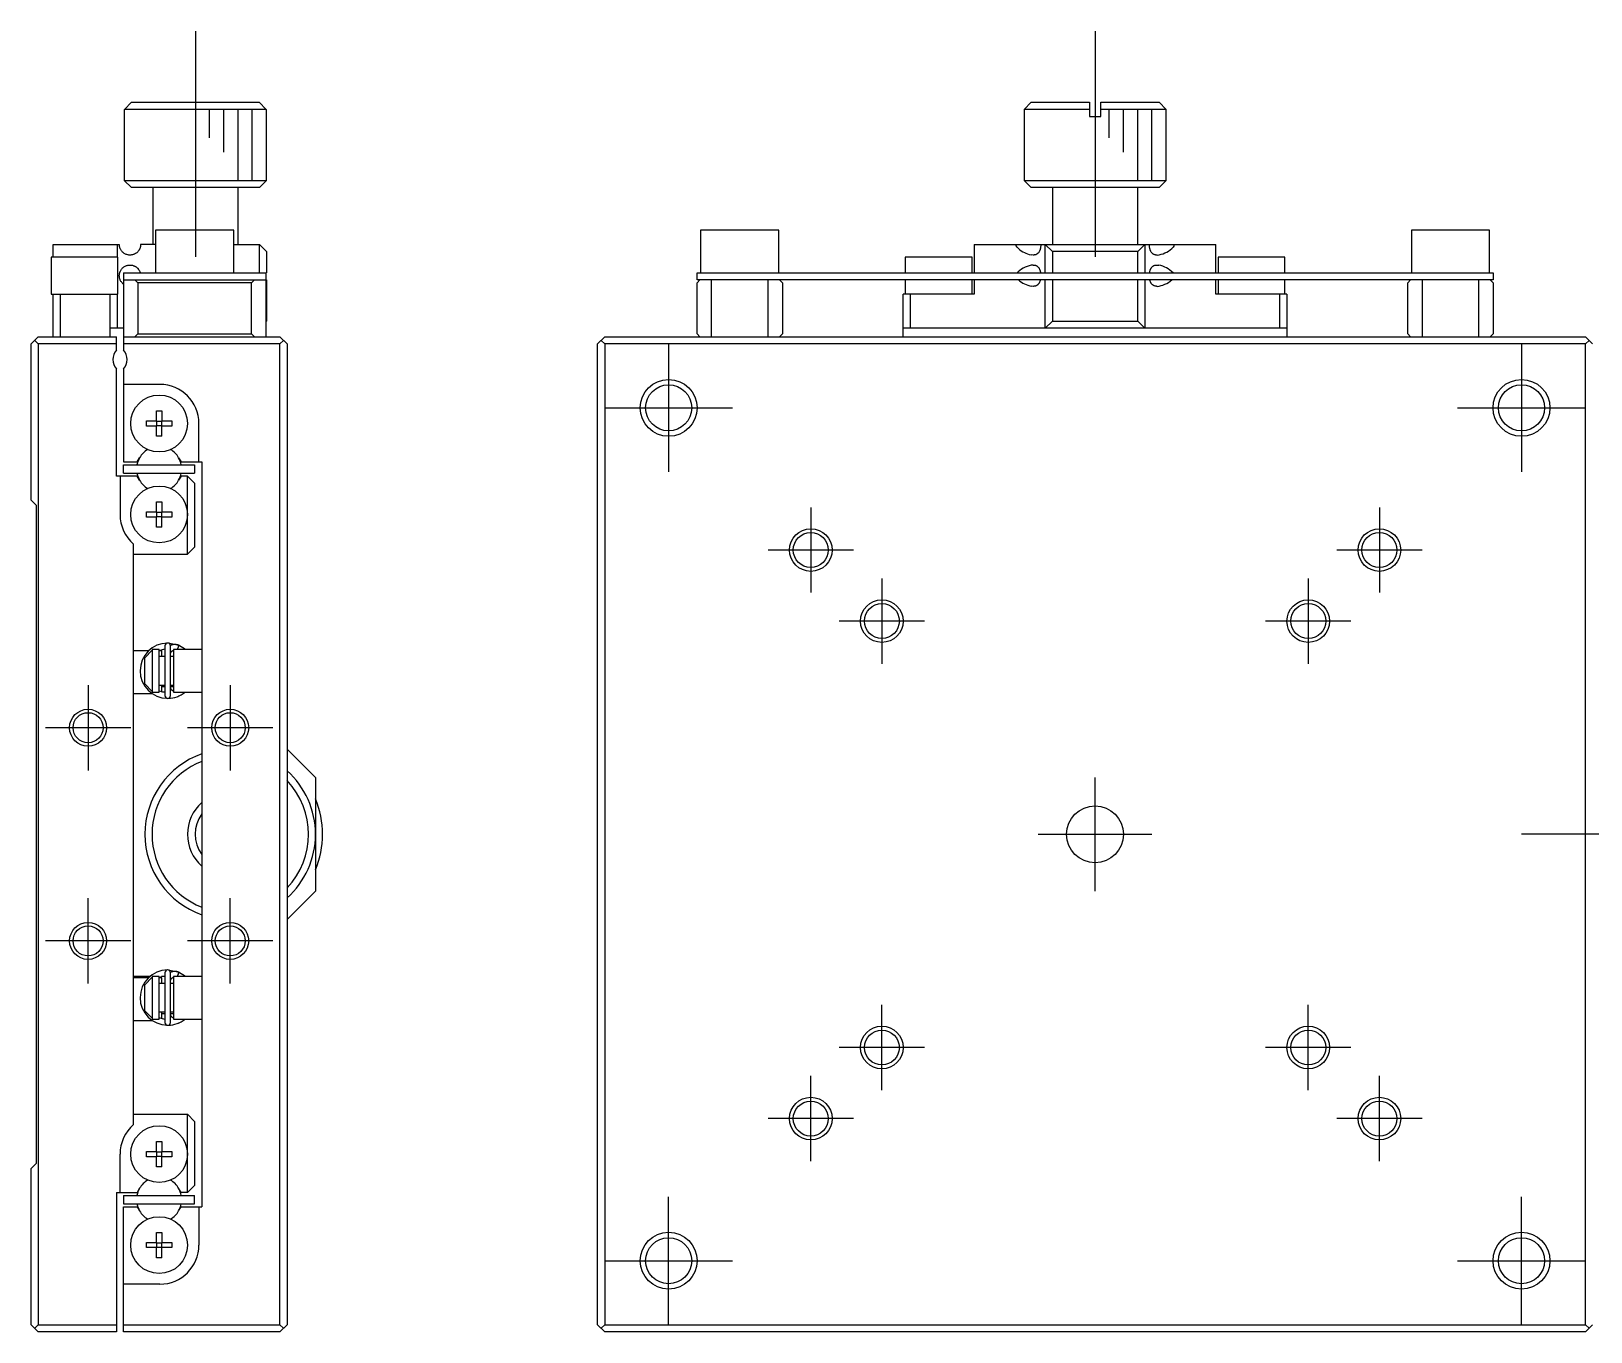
# Model space of a CAD drawing. Extents: x 0 to 350, y -8 to 204.
# Drawn here: x 0 to 109.7, y 63 to 154.5 of the extents above; entities that cross this region are included whole.
import ezdxf

# ---------------------------------------------------------------- set-up
doc = ezdxf.new("R2010")
doc.units = 0
doc.header["$LTSCALE"] = 0.5
doc.linetypes.add('CENTER', pattern=[50.8, 31.75, -6.35, 6.35, -6.35])
for name, color, linetype in [('MSM_CENTER', 1, 'CENTER'), ('MSM_CONTINUOUS', 7, 'CONTINUOUS'), ('MSM_NARROW', 5, 'CONTINUOUS')]:
    doc.layers.add(name, color=color, linetype=linetype)

msp = doc.modelspace()

# ---------------------------------------------------------------- linework, layer by layer
at = {"layer": 'MSM_CENTER'}
for p, q in [((11.55, 154.5), (11.55, 138.5)), ((74.844929, 154.5), (74.844929, 137.5)), ((44.844929, 132.5), (44.844929, 123.5)), ((104.844929, 132.5), (104.844929, 123.5)), ((40.344929, 128), (49.344928, 128)), ((100.344929, 128), (109.344928, 128)), ((54.844929, 121.000001), (54.844929, 114.999999)), ((94.844929, 121.000001), (94.844929, 114.999999)), ((57.844931, 118), (51.844928, 118)), ((97.844931, 118), (91.844928, 118)), ((59.844929, 116.000001), (59.844929, 109.999999)), ((89.844929, 116.000001), (89.844929, 109.999999)), ((62.844931, 113), (56.844928, 113)), ((92.844931, 113), (86.844928, 113)), ((4, 108.500001), (4, 102.499999)), ((14, 108.500001), (14, 102.499999)), ((7.000002, 105.5), (0.999999, 105.5)), ((17.000002, 105.5), (10.999999, 105.5)), ((74.844929, 94), (74.844929, 102)), ((70.844929, 98), (78.844929, 98)), ((169.844929, 98), (104.844929, 98)), ((4, 87.499999), (4, 93.500001)), ((14, 87.499999), (14, 93.500001)), ((7.000002, 90.5), (0.999999, 90.5)), ((17.000002, 90.5), (10.999999, 90.5)), ((59.844929, 79.999999), (59.844929, 86.000001)), ((89.844929, 79.999999), (89.844929, 86.000001)), ((62.844931, 83), (56.844928, 83)), ((92.844931, 83), (86.844928, 83)), ((54.844929, 74.999999), (54.844929, 81.000001)), ((94.844929, 74.999999), (94.844929, 81.000001)), ((57.844931, 78), (51.844928, 78)), ((97.844931, 78), (91.844928, 78)), ((44.844929, 63.5), (44.844929, 72.5)), ((104.844929, 63.5), (104.844929, 72.5)), ((40.344929, 68), (49.344928, 68)), ((100.344929, 68), (109.344928, 68))]:
    msp.add_line(p, q, dxfattribs=at)
at = {"layer": 'MSM_CONTINUOUS'}
for p, q in [((6.566026, 149), (7.067813, 149.5)), ((7.067813, 149.5), (16.032187, 149.5)), ((16.032187, 149.5), (16.533974, 149)), ((70.344929, 149.5), (69.844929, 149)), ((70.344929, 149.5), (74.444929, 149.5)), ((74.444929, 149.5), (74.444929, 148.5)), ((75.244929, 148.5), (75.244929, 149.5)), ((75.244929, 149.5), (79.344929, 149.5)), ((79.844929, 149), (79.344929, 149.5)), ((6.55, 148.5), (6.566026, 148.5)), ((6.55, 148.5), (6.55, 144)), ((6.566026, 148.5), (6.566026, 149)), ((16.533974, 149), (6.566026, 149)), ((16.533974, 149), (16.533974, 148.5)), ((16.533974, 148.5), (16.55, 148.5)), ((16.55, 144), (16.55, 148.5)), ((74.444929, 149), (69.844929, 149)), ((69.844929, 149), (69.844929, 144)), ((74.444929, 148.5), (75.244929, 148.5)), ((79.844929, 149), (75.244929, 149)), ((79.844929, 144), (79.844929, 149)), ((6.55, 144), (16.55, 144)), ((6.55, 144), (7.05, 143.5)), ((16.05, 143.5), (16.55, 144)), ((69.844929, 144), (79.844929, 144)), ((69.844929, 144), (70.344929, 143.5)), ((79.344929, 143.5), (79.844929, 144)), ((16.05, 143.5), (7.05, 143.5)), ((8.55, 143.5), (8.55, 139.5)), ((14.55, 139.5), (14.55, 143.5)), ((79.344929, 143.5), (70.344929, 143.5)), ((71.844929, 143.5), (71.844929, 139.5)), ((77.844929, 139.5), (77.844929, 143.5)), ((14.25, 140.5), (8.75, 140.5)), ((8.75, 140.5), (8.75, 137.5)), ((14.25, 137.5), (14.25, 140.5)), ((52.594929, 140.5), (47.094929, 140.5)), ((47.094929, 140.5), (47.094929, 137.5)), ((52.594929, 137.5), (52.594929, 140.5)), ((102.594929, 140.5), (97.094929, 140.5)), ((97.094929, 140.5), (97.094929, 137.5)), ((102.594929, 137.5), (102.594929, 140.5)), ((1.55, 139.5), (6.2, 139.5)), ((1.55, 138.6), (1.55, 139.5)), ((6.05, 139.5), (6.05, 138.6)), ((6.200104, 139.487609), (6.2, 139.5)), ((6.200413, 139.475229), (6.200104, 139.487609)), ((6.200922, 139.462906), (6.200413, 139.475229)), ((6.201625, 139.450687), (6.200922, 139.462906)), ((6.202516, 139.438617), (6.201625, 139.450687)), ((6.20394, 139.423249), (6.202516, 139.438617)), ((6.205653, 139.408135), (6.20394, 139.423249)), ((6.207635, 139.393304), (6.205653, 139.408135)), ((6.209865, 139.378788), (6.207635, 139.393304)), ((6.212322, 139.364617), (6.209865, 139.378788)), ((6.214986, 139.350822), (6.212322, 139.364617)), ((6.221191, 139.322914), (6.214986, 139.350822)), ((7.686563, 139.358683), (7.680546, 139.33031)), ((7.691483, 139.387295), (7.686563, 139.358683)), ((7.695197, 139.415283), (7.691483, 139.387295)), ((7.69786, 139.443447), (7.695197, 139.415283)), ((7.699464, 139.471711), (7.69786, 139.443447)), ((7.7, 139.5), (7.699464, 139.471711)), ((8.75, 139.5), (7.7, 139.5)), ((14.25, 139.5), (16.05, 139.5)), ((16.05, 137.5), (16.05, 139.5)), ((16.55, 139), (16.05, 139.5)), ((66.344929, 139.5), (66.344929, 137.5)), ((66.344929, 139.5), (83.344929, 139.5)), ((69.304595, 139.393304), (69.281679, 139.5)), ((69.363302, 139.296292), (69.304595, 139.393304)), ((71.018193, 139.369465), (71.014931, 139.337362)), ((71.020736, 139.401894), (71.018193, 139.369465)), ((71.022556, 139.434536), (71.020736, 139.401894)), ((71.02365, 139.467276), (71.022556, 139.434536)), ((71.024015, 139.5), (71.02365, 139.467276)), ((71.344929, 137.5), (71.344929, 139.5)), ((71.844929, 139), (71.344929, 139.5)), ((78.344929, 139.5), (77.844929, 139)), ((78.344929, 139.5), (78.344929, 137.5)), ((78.666241, 139.465709), (78.665844, 139.5)), ((78.66743, 139.431464), (78.666241, 139.465709)), ((78.66941, 139.397397), (78.66743, 139.431464)), ((78.672179, 139.363642), (78.66941, 139.397397)), ((78.675435, 139.332899), (78.672179, 139.363642)), ((80.382358, 139.386628), (80.327621, 139.297867)), ((80.40818, 139.5), (80.382358, 139.386628)), ((83.344929, 137.5), (83.344929, 139.5)), ((6.1, 138.6), (1.4, 138.6)), ((1.4, 138.6), (1.4, 136)), ((6.1, 136), (6.1, 138.6)), ((6.228155, 139.296292), (6.221191, 139.322914)), ((6.235805, 139.270881), (6.228155, 139.296292)), ((6.244066, 139.246601), (6.235805, 139.270881)), ((6.252863, 139.223377), (6.244066, 139.246601)), ((6.262122, 139.20113), (6.252863, 139.223377)), ((6.281822, 139.159322), (6.262122, 139.20113)), ((6.303222, 139.120262), (6.281822, 139.159322)), ((6.326199, 139.08362), (6.303222, 139.120262)), ((6.357046, 139.040714), (6.326199, 139.08362)), ((6.390251, 139.000753), (6.357046, 139.040714)), ((6.425757, 138.963617), (6.390251, 139.000753)), ((6.463506, 138.929191), (6.425757, 138.963617)), ((6.502361, 138.898227), (6.463506, 138.929191)), ((6.543395, 138.869769), (6.502361, 138.898227)), ((6.586562, 138.843933), (6.543395, 138.869769)), ((6.631822, 138.820837), (6.586562, 138.843933)), ((6.681667, 138.799643), (6.631822, 138.820837)), ((6.733841, 138.781823), (6.681667, 138.799643)), ((6.788225, 138.767655), (6.733841, 138.781823)), ((6.829283, 138.759779), (6.788225, 138.767655)), ((6.871488, 138.754121), (6.829283, 138.759779)), ((6.914733, 138.75083), (6.871488, 138.754121)), ((6.958912, 138.750053), (6.914733, 138.75083)), ((7.003914, 138.751942), (6.958912, 138.750053)), ((7.049707, 138.756659), (7.003914, 138.751942)), ((7.096089, 138.764366), (7.049707, 138.756659)), ((7.130211, 138.771975), (7.096089, 138.764366)), ((7.164531, 138.781342), (7.130211, 138.771975)), ((7.198926, 138.792517), (7.164531, 138.781342)), ((7.233271, 138.805552), (7.198926, 138.792517)), ((7.265356, 138.819536), (7.233271, 138.805552)), ((7.297312, 138.835301), (7.265356, 138.819536)), ((7.328987, 138.852847), (7.297312, 138.835301)), ((7.360226, 138.872173), (7.328987, 138.852847)), ((7.390876, 138.893279), (7.360226, 138.872173)), ((7.420783, 138.916165), (7.390876, 138.893279)), ((7.447582, 138.938853), (7.420783, 138.916165)), ((7.473654, 138.963139), (7.447582, 138.938853)), ((7.498857, 138.98895), (7.473654, 138.963139)), ((7.523049, 139.016213), (7.498857, 138.98895)), ((7.546085, 139.044855), (7.523049, 139.016213)), ((7.567825, 139.074803), (7.546085, 139.044855)), ((7.583137, 139.097963), (7.567825, 139.074803)), ((7.597677, 139.121837), (7.583137, 139.097963)), ((7.611394, 139.146369), (7.597677, 139.121837)), ((7.624235, 139.171507), (7.611394, 139.146369)), ((7.635859, 139.196531), (7.624235, 139.171507)), ((7.646608, 139.222095), (7.635859, 139.196531)), ((7.656442, 139.248135), (7.646608, 139.222095)), ((7.665326, 139.274591), (7.656442, 139.248135)), ((7.673458, 139.302253), (7.665326, 139.274591)), ((7.680546, 139.33031), (7.673458, 139.302253)), ((16.55, 139), (16.55, 137.5)), ((66.194929, 138.6), (61.494929, 138.6)), ((61.494929, 138.6), (61.494929, 137.5)), ((66.194929, 137.5), (66.194929, 138.6)), ((69.452961, 139.20113), (69.363302, 139.296292)), ((70.487275, 138.75), (70.340161, 138.763205)), ((70.496057, 138.750053), (70.487275, 138.75)), ((70.532248, 138.751477), (70.496057, 138.750053)), ((70.567805, 138.754917), (70.532248, 138.751477)), ((70.60262, 138.760464), (70.567805, 138.754917)), ((70.636584, 138.76821), (70.60262, 138.760464)), ((70.66959, 138.778246), (70.636584, 138.76821)), ((70.701529, 138.790663), (70.66959, 138.778246)), ((70.732291, 138.805552), (70.701529, 138.790663)), ((70.75636, 138.819536), (70.732291, 138.805552)), ((70.779671, 138.835301), (70.75636, 138.819536)), ((70.802156, 138.852847), (70.779671, 138.835301)), ((70.823749, 138.872173), (70.802156, 138.852847)), ((70.844382, 138.893279), (70.823749, 138.872173)), ((70.863987, 138.916165), (70.844382, 138.893279)), ((70.881114, 138.938853), (70.863987, 138.916165)), ((70.897394, 138.963139), (70.881114, 138.938853)), ((70.912785, 138.98895), (70.897394, 138.963139)), ((70.927247, 139.016213), (70.912785, 138.98895)), ((70.940738, 139.044855), (70.927247, 139.016213)), ((70.953216, 139.074803), (70.940738, 139.044855)), ((70.962892, 139.100911), (70.953216, 139.074803)), ((70.971889, 139.127976), (70.962892, 139.100911)), ((70.980194, 139.155911), (70.971889, 139.127976)), ((70.987796, 139.184627), (70.980194, 139.155911)), ((70.994683, 139.214037), (70.987796, 139.184627)), ((71.000841, 139.244054), (70.994683, 139.214037)), ((71.006259, 139.274591), (71.000841, 139.244054)), ((71.010952, 139.305699), (71.006259, 139.274591)), ((71.014931, 139.337362), (71.010952, 139.305699)), ((71.844929, 139), (71.844929, 137.5)), ((77.844929, 139), (71.844929, 139)), ((77.844929, 137.5), (77.844929, 139)), ((78.679381, 139.302436), (78.675435, 139.332899)), ((78.68401, 139.272342), (78.679381, 139.302436)), ((78.689315, 139.242707), (78.68401, 139.272342)), ((78.695287, 139.213621), (78.689315, 139.242707)), ((78.70192, 139.185172), (78.695287, 139.213621)), ((78.709206, 139.157451), (78.70192, 139.185172)), ((78.717137, 139.130548), (78.709206, 139.157451)), ((78.72724, 139.100171), (78.717137, 139.130548)), ((78.738284, 139.070825), (78.72724, 139.100171)), ((78.750235, 139.042582), (78.738284, 139.070825)), ((78.763061, 139.015514), (78.750235, 139.042582)), ((78.77673, 138.989694), (78.763061, 139.015514)), ((78.791211, 138.965195), (78.77673, 138.989694)), ((78.806471, 138.942087), (78.791211, 138.965195)), ((78.822478, 138.920445), (78.806471, 138.942087)), ((78.841602, 138.897584), (78.822478, 138.920445)), ((78.861741, 138.876446), (78.841602, 138.897584)), ((78.882831, 138.857029), (78.861741, 138.876446)), ((78.904808, 138.839332), (78.882831, 138.857029)), ((78.927607, 138.82335), (78.904808, 138.839332)), ((78.951165, 138.809083), (78.927607, 138.82335)), ((78.975418, 138.796527), (78.951165, 138.809083)), ((79.010773, 138.781617), (78.975418, 138.796527)), ((79.047529, 138.769745), (79.010773, 138.781617)), ((79.085535, 138.760781), (79.047529, 138.769745)), ((79.124642, 138.754591), (79.085535, 138.760781)), ((79.164698, 138.751044), (79.124642, 138.754591)), ((79.202531, 138.75), (79.164698, 138.751044)), ((80.327621, 139.297867), (80.242752, 139.20619)), ((88.194929, 138.6), (83.494929, 138.6)), ((83.494929, 138.6), (83.494929, 137.5)), ((88.194929, 137.5), (88.194929, 138.6)), ((6.200004, 137.302242), (6.200109, 137.3127)), ((6.200045, 137.291789), (6.200004, 137.302242)), ((6.200239, 137.281085), (6.200045, 137.291789)), ((6.200109, 137.3127), (6.200357, 137.323134)), ((6.200585, 137.270409), (6.200239, 137.281085)), ((6.200357, 137.323134), (6.200749, 137.333513)), ((6.201079, 137.259792), (6.200585, 137.270409)), ((6.200749, 137.333513), (6.201301, 137.344149)), ((6.201718, 137.249264), (6.201079, 137.259792)), ((6.201301, 137.344149), (6.201999, 137.354708)), ((6.202758, 137.235743), (6.201718, 137.249264)), ((6.201999, 137.354708), (6.202837, 137.365167)), ((6.204025, 137.222403), (6.202758, 137.235743)), ((6.202837, 137.365167), (6.20381, 137.375499)), ((6.20381, 137.375499), (6.205248, 137.388565)), ((6.205506, 137.209288), (6.204025, 137.222403)), ((6.205248, 137.388565), (6.206889, 137.401416)), ((6.207649, 137.193166), (6.205506, 137.209288)), ((6.206889, 137.401416), (6.20872, 137.41403)), ((6.210089, 137.177404), (6.207649, 137.193166)), ((6.20872, 137.41403), (6.210725, 137.426384)), ((6.212804, 137.162015), (6.210089, 137.177404)), ((6.210725, 137.426384), (6.213739, 137.442897)), ((6.215771, 137.147013), (6.212804, 137.162015)), ((6.213739, 137.442897), (6.217038, 137.458956)), ((6.217038, 137.458956), (6.220596, 137.474556)), ((6.220596, 137.474556), (6.227893, 137.502702)), ((6.227893, 137.502702), (6.235936, 137.52952)), ((6.235936, 137.52952), (6.24466, 137.555102)), ((6.24466, 137.555102), (6.253998, 137.579544)), ((6.253998, 137.579544), (6.263886, 137.602937)), ((6.263886, 137.602937), (6.274256, 137.625377)), ((6.274256, 137.625377), (6.300802, 137.675782)), ((6.300802, 137.675782), (6.329969, 137.722476)), ((6.329969, 137.722476), (6.361661, 137.765704)), ((6.361661, 137.765704), (6.395782, 137.805712)), ((6.395782, 137.805712), (6.432235, 137.842745)), ((6.432235, 137.842745), (6.470924, 137.877049)), ((6.470924, 137.877049), (6.517206, 137.912534)), ((6.5, 137.5), (16.55, 137.5)), ((6.5, 137.5), (6.5, 132.061438)), ((6.517206, 137.912534), (6.56646, 137.94452)), ((6.56646, 137.94452), (6.618618, 137.972819)), ((6.618618, 137.972819), (6.660688, 137.991954)), ((6.660688, 137.991954), (6.704503, 138.008687)), ((6.704503, 138.008687), (6.749989, 138.022841)), ((6.749989, 138.022841), (6.79707, 138.034243)), ((6.79707, 138.034243), (6.84242, 138.042236)), ((6.84242, 138.042236), (6.889227, 138.047515)), ((6.889227, 138.047515), (6.9373, 138.049872)), ((6.9373, 138.049872), (6.986448, 138.049101)), ((6.986448, 138.049101), (7.03648, 138.044994)), ((7.03648, 138.044994), (7.087207, 138.037343)), ((7.087207, 138.037343), (7.12722, 138.028759)), ((7.12722, 138.028759), (7.167494, 138.01777)), ((7.167494, 138.01777), (7.207839, 138.004286)), ((7.207839, 138.004286), (7.238852, 137.992142)), ((7.238852, 137.992142), (7.269778, 137.978405)), ((7.269778, 137.978405), (7.300497, 137.963059)), ((7.300497, 137.963059), (7.330886, 137.946085)), ((7.330886, 137.946085), (7.355118, 137.93117)), ((7.355118, 137.93117), (7.379051, 137.91515)), ((7.379051, 137.91515), (7.402605, 137.898035)), ((7.402605, 137.898035), (7.425702, 137.879834)), ((7.425702, 137.879834), (7.44891, 137.859985)), ((7.44891, 137.859985), (7.471539, 137.83897)), ((7.471539, 137.83897), (7.493495, 137.816825)), ((7.493495, 137.816825), (7.514685, 137.79359)), ((7.514685, 137.79359), (7.534545, 137.769895)), ((7.534545, 137.769895), (7.553582, 137.745173)), ((7.553582, 137.745173), (7.571711, 137.719487)), ((7.571711, 137.719487), (7.588849, 137.692902)), ((7.588849, 137.692902), (7.605509, 137.664419)), ((7.605509, 137.664419), (7.62101, 137.635011)), ((7.62101, 137.635011), (7.635276, 137.604777)), ((7.635276, 137.604777), (7.64823, 137.573817)), ((7.64823, 137.573817), (7.657256, 137.549576)), ((7.657256, 137.549576), (7.665468, 137.524953)), ((7.665468, 137.524953), (7.672842, 137.5)), ((16.5, 137.5), (16.5, 133)), ((46.844929, 137), (46.844929, 137.5)), ((46.844929, 137.5), (102.844929, 137.5)), ((69.360614, 137.500031), (69.432245, 137.579544)), ((70.487202, 138.05), (70.522405, 138.049101)), ((70.522405, 138.049101), (70.5688, 138.044994)), ((70.5688, 138.044994), (70.613727, 138.037343)), ((70.613727, 138.037343), (70.643234, 138.030028)), ((70.643234, 138.030028), (70.67208, 138.020878)), ((70.67208, 138.020878), (70.700184, 138.009849)), ((70.700184, 138.009849), (70.727463, 137.996899)), ((70.727463, 137.996899), (70.753833, 137.981984)), ((70.753833, 137.981984), (70.779212, 137.96506)), ((70.779212, 137.96506), (70.803516, 137.946085)), ((70.803516, 137.946085), (70.822837, 137.92873)), ((70.822837, 137.92873), (70.841449, 137.90984)), ((70.841449, 137.90984), (70.859307, 137.889451)), ((70.859307, 137.889451), (70.876365, 137.867596)), ((70.876365, 137.867596), (70.892579, 137.844311)), ((70.892579, 137.844311), (70.907904, 137.819631)), ((70.907904, 137.819631), (70.922294, 137.79359)), ((70.922294, 137.79359), (70.93418, 137.769524)), ((70.93418, 137.769524), (70.945383, 137.744323)), ((70.945383, 137.744323), (70.955886, 137.718068)), ((70.955886, 137.718068), (70.965672, 137.69084)), ((70.965672, 137.69084), (70.974723, 137.66272)), ((70.974723, 137.66272), (70.983022, 137.633789)), ((70.983022, 137.633789), (70.990551, 137.604128)), ((70.990551, 137.604128), (70.997294, 137.573817)), ((70.997294, 137.573817), (71.002045, 137.549576)), ((71.002045, 137.549576), (71.006334, 137.524953)), ((71.006334, 137.524953), (71.010156, 137.5)), ((78.679702, 137.5), (78.684775, 137.532393)), ((78.684775, 137.532393), (78.690658, 137.564279)), ((78.690658, 137.564279), (78.697339, 137.595556)), ((78.697339, 137.595556), (78.704807, 137.626119)), ((78.704807, 137.626119), (78.713047, 137.655863)), ((78.713047, 137.655863), (78.722048, 137.684684)), ((78.722048, 137.684684), (78.731796, 137.712478)), ((78.731796, 137.712478), (78.742292, 137.739197)), ((78.742292, 137.739197), (78.75357, 137.764948)), ((78.75357, 137.764948), (78.765605, 137.789679)), ((78.765605, 137.789679), (78.778369, 137.813337)), ((78.778369, 137.813337), (78.791835, 137.835871)), ((78.791835, 137.835871), (78.805977, 137.857229)), ((78.805977, 137.857229), (78.820767, 137.87736)), ((78.820767, 137.87736), (78.839976, 137.900589)), ((78.839976, 137.900589), (78.86021, 137.922064)), ((78.86021, 137.922064), (78.881402, 137.941779)), ((78.881402, 137.941779), (78.903487, 137.959731)), ((78.903487, 137.959731), (78.926399, 137.975916)), ((78.926399, 137.975916), (78.950073, 137.99033)), ((78.950073, 137.99033), (78.980194, 138.005689)), ((78.980194, 138.005689), (79.011486, 138.01861)), ((79.011486, 138.01861), (79.04384, 138.029182)), ((79.04384, 138.029182), (79.077152, 138.037489)), ((79.077152, 138.037489), (79.111314, 138.04362)), ((79.111314, 138.04362), (79.146221, 138.04766)), ((79.146221, 138.04766), (79.181767, 138.049696)), ((79.181767, 138.049696), (79.202647, 138.05)), ((79.202647, 138.05), (79.334688, 138.039225)), ((102.844929, 137.5), (102.844929, 137)), ((6.218965, 137.13241), (6.215771, 137.147013)), ((6.222362, 137.118221), (6.218965, 137.13241)), ((6.23019, 137.089303), (6.222362, 137.118221)), ((6.2388, 137.061799), (6.23019, 137.089303)), ((6.248119, 137.035602), (6.2388, 137.061799)), ((6.258069, 137.010604), (6.248119, 137.035602)), ((6.268574, 136.986696), (6.258069, 137.010604)), ((6.291431, 136.941047), (6.268574, 136.986696)), ((6.316377, 136.898595), (6.291431, 136.941047)), ((6.343297, 136.859014), (6.316377, 136.898595)), ((6.372076, 136.821979), (6.343297, 136.859014)), ((6.412223, 136.777203), (6.372076, 136.821979)), ((6.455499, 136.736094), (6.412223, 136.777203)), ((6.499942, 136.700044), (6.455499, 136.736094)), ((6.5, 137), (16.55, 137)), ((7.5, 136.8), (7.3, 137)), ((15.5, 136.8), (7.5, 136.8)), ((7.5, 136.8), (7.5, 133.2)), ((15.7, 137), (15.5, 136.8)), ((15.5, 133.2), (15.5, 136.8)), ((16.55, 137), (16.55, 134.1)), ((47.044929, 137), (46.844929, 136.8)), ((102.844929, 137), (46.844929, 137)), ((46.844929, 133.2), (46.844929, 136.8)), ((47.844929, 137), (47.844929, 133)), ((51.844929, 133), (51.844929, 137)), ((52.844929, 136.8), (52.644929, 137)), ((52.844929, 136.8), (52.844929, 133.2)), ((61.494929, 137), (61.494929, 136)), ((66.194929, 136), (66.194929, 137)), ((66.344929, 137), (66.344929, 136)), ((70.487235, 136.55), (70.370267, 136.558584)), ((70.497125, 136.550102), (70.487235, 136.55)), ((70.537914, 136.551903), (70.497125, 136.550102)), ((70.577736, 136.556246), (70.537914, 136.551903)), ((70.616462, 136.563265), (70.577736, 136.556246)), ((70.65396, 136.573098), (70.616462, 136.563265)), ((70.681785, 136.582625), (70.65396, 136.573098)), ((70.7089, 136.593981), (70.681785, 136.582625)), ((70.735228, 136.607198), (70.7089, 136.593981)), ((70.76069, 136.622312), (70.735228, 136.607198)), ((70.785208, 136.639354), (70.76069, 136.622312)), ((70.808703, 136.65836), (70.785208, 136.639354)), ((70.829389, 136.677644), (70.808703, 136.65836)), ((70.849226, 136.698718), (70.829389, 136.677644)), ((70.868154, 136.721536), (70.849226, 136.698718)), ((70.886117, 136.746056), (70.868154, 136.721536)), ((70.903058, 136.772231), (70.886117, 136.746056)), ((70.91892, 136.80002), (70.903058, 136.772231)), ((70.931701, 136.825256), (70.91892, 136.80002)), ((70.943717, 136.851755), (70.931701, 136.825256)), ((70.954944, 136.879426), (70.943717, 136.851755)), ((70.965361, 136.908178), (70.954944, 136.879426)), ((70.974947, 136.937919), (70.965361, 136.908178)), ((70.983679, 136.968556), (70.974947, 136.937919)), ((70.991535, 137), (70.983679, 136.968556)), ((71.344929, 133.6), (71.344929, 137)), ((71.844929, 137), (71.844929, 134.1)), ((77.844929, 134.1), (77.844929, 137)), ((78.344929, 137), (78.344929, 133.6)), ((78.70639, 136.96772), (78.698324, 137)), ((78.715342, 136.936374), (78.70639, 136.96772)), ((78.725158, 136.906144), (78.715342, 136.936374)), ((78.735892, 136.876907), (78.725158, 136.906144)), ((78.747515, 136.848735), (78.735892, 136.876907)), ((78.759996, 136.821701), (78.747515, 136.848735)), ((78.773305, 136.795877), (78.759996, 136.821701)), ((78.78741, 136.771336), (78.773305, 136.795877)), ((78.802283, 136.748149), (78.78741, 136.771336)), ((78.817892, 136.726389), (78.802283, 136.748149)), ((78.836554, 136.703346), (78.817892, 136.726389)), ((78.856218, 136.681986), (78.836554, 136.703346)), ((78.876821, 136.662309), (78.856218, 136.681986)), ((78.898302, 136.644317), (78.876821, 136.662309)), ((78.920598, 136.62801), (78.898302, 136.644317)), ((78.943648, 136.613389), (78.920598, 136.62801)), ((78.967389, 136.600454), (78.943648, 136.613389)), ((78.99788, 136.586634), (78.967389, 136.600454)), ((79.029475, 136.575163), (78.99788, 136.586634)), ((79.062072, 136.565954), (79.029475, 136.575163)), ((79.09557, 136.558921), (79.062072, 136.565954)), ((79.12987, 136.553976), (79.09557, 136.558921)), ((79.16487, 136.551032), (79.12987, 136.553976)), ((79.20047, 136.550003), (79.16487, 136.551032)), ((79.202522, 136.55), (79.20047, 136.550003)), ((83.344929, 136), (83.344929, 137)), ((83.494929, 137), (83.494929, 136)), ((88.194929, 136), (88.194929, 137)), ((97.044929, 137), (96.844929, 136.8)), ((96.844929, 133.2), (96.844929, 136.8)), ((97.844929, 137), (97.844929, 133)), ((101.844929, 133), (101.844929, 137)), ((102.844929, 136.8), (102.644929, 137)), ((102.844929, 136.8), (102.844929, 133.2)), ((1.4, 136), (6.1, 136)), ((1.55, 133), (1.55, 136)), ((2.05, 136), (2.05, 133)), ((5.55, 133), (5.55, 136)), ((6.05, 136), (6.05, 133.6)), ((66.344929, 136), (61.344929, 136)), ((61.344929, 133), (61.344929, 136)), ((61.844929, 136), (61.844929, 133.6)), ((88.344929, 136), (83.344929, 136)), ((87.844929, 133.6), (87.844929, 136)), ((88.344929, 136), (88.344929, 133)), ((16.5, 134.05), (16.55, 134.1)), ((71.344929, 133.6), (71.844929, 134.1)), ((71.844929, 134.1), (77.844929, 134.1)), ((77.844929, 134.1), (78.344929, 133.6)), ((0.5, 133), (0, 132.5)), ((0.5, 133), (6, 133)), ((6.5, 133.6), (5.55, 133.6)), ((6, 132.061438), (6, 133)), ((6.5, 133), (17.5, 133)), ((7.3, 133), (7.5, 133.2)), ((7.5, 133.2), (15.5, 133.2)), ((15.5, 133.2), (15.7, 133)), ((17.5, 133), (18, 132.5)), ((40.344929, 133), (39.844929, 132.5)), ((40.344929, 133), (109.344929, 133)), ((46.844929, 133.2), (47.044929, 133)), ((52.644929, 133), (52.844929, 133.2)), ((88.344929, 133.6), (61.344929, 133.6)), ((96.844929, 133.2), (97.044929, 133)), ((102.644929, 133), (102.844929, 133.2)), ((109.844929, 132.5), (109.344929, 133)), ((0, 121.5), (0, 132.5)), ((0.5, 132.5), (0.25, 132.75)), ((6, 132.5), (0.5, 132.5)), ((0.5, 132.5), (0.5, 63.5)), ((17.5, 132.5), (6.5, 132.5)), ((17.75, 132.75), (17.5, 132.5)), ((17.5, 63.5), (17.5, 132.5)), ((18, 132.5), (18, 63.5)), ((39.844929, 63.5), (39.844929, 132.5)), ((40.344929, 132.5), (40.094929, 132.75)), ((109.344929, 132.5), (40.344929, 132.5)), ((40.344929, 132.5), (40.344929, 63.5)), ((109.594929, 132.75), (109.344929, 132.5)), ((109.344929, 63.5), (109.344929, 132.5)), ((6, 123.2), (6, 130.738562)), ((6.5, 130.738562), (6.5, 124.2)), ((9.05, 129.65), (6.5, 129.65)), ((8.82, 127.786361), (9.18, 127.786361)), ((8.82, 127.08), (8.82, 127.786361)), ((9.18, 127.786361), (9.18, 127.08)), ((8.113639, 127.08), (8.82, 127.08)), ((8.113639, 126.72), (8.113639, 127.08)), ((8.82, 126.72), (8.113639, 126.72)), ((8.830372, 127.069628), (8.82, 127.08)), ((8.830372, 126.730372), (8.82, 126.72)), ((8.82, 126.013639), (8.82, 126.72)), ((8.830372, 126.730372), (8.830372, 127.069628)), ((8.830372, 127.069628), (9.169628, 127.069628)), ((9.169628, 126.730372), (8.830372, 126.730372)), ((9.169628, 127.069628), (9.18, 127.08)), ((9.169628, 127.069628), (9.169628, 126.730372)), ((9.169628, 126.730372), (9.18, 126.72)), ((9.18, 127.08), (9.886361, 127.08)), ((9.886361, 126.72), (9.18, 126.72)), ((9.18, 126.013639), (9.18, 126.72)), ((9.886361, 127.08), (9.886361, 126.72)), ((11.8, 124.2), (11.8, 126.9)), ((9.18, 126.013639), (8.82, 126.013639)), ((6.5, 124.2), (7.455588, 124.2)), ((6.5, 123.4), (6.5, 124)), ((6.5, 124), (11.5, 124)), ((7.455588, 124.2), (7.625185, 124.49375)), ((10.374815, 124.49375), (10.544412, 124.2)), ((10.544412, 124.2), (12, 124.2)), ((11.5, 124), (11.5, 123.4)), ((12, 124.2), (12, 71.8)), ((7.455588, 123.2), (6, 123.2)), ((6.25, 123.2), (6.25, 120.5)), ((6.5, 123.4), (11.5, 123.4)), ((7.625185, 122.90625), (7.455588, 123.2)), ((10.544412, 123.2), (10.374815, 122.90625)), ((11, 123.2), (10.544412, 123.2)), ((11, 117.7), (11, 123.2)), ((11, 123.2), (11.5, 122.7)), ((11.5, 122.7), (11.5, 118.2)), ((0, 121.5), (0.35, 121.15)), ((0.35, 121.15), (0.35, 74.85)), ((8.82, 121.386361), (9.18, 121.386361)), ((8.82, 120.68), (8.82, 121.386361)), ((9.18, 121.386361), (9.18, 120.68)), ((8.113639, 120.68), (8.82, 120.68)), ((8.113639, 120.32), (8.113639, 120.68)), ((8.82, 120.32), (8.113639, 120.32)), ((8.830372, 120.669628), (8.82, 120.68)), ((8.830372, 120.330372), (8.82, 120.32)), ((8.82, 119.613639), (8.82, 120.32)), ((9.18, 119.613639), (8.82, 119.613639)), ((8.830372, 120.330372), (8.830372, 120.669628)), ((8.830372, 120.669628), (9.169628, 120.669628)), ((9.169628, 120.330372), (8.830372, 120.330372)), ((9.169628, 120.669628), (9.18, 120.68)), ((9.169628, 120.669628), (9.169628, 120.330372)), ((9.169628, 120.330372), (9.18, 120.32)), ((9.18, 120.68), (9.886361, 120.68)), ((9.886361, 120.32), (9.18, 120.32)), ((9.18, 119.613639), (9.18, 120.32)), ((9.886361, 120.68), (9.886361, 120.32)), ((7.2, 77.579062), (7.2, 118.420938)), ((7.2, 117.7), (11, 117.7)), ((11.5, 118.2), (11, 117.7)), ((8.248683, 110.9), (7.2, 110.9)), ((8, 110.416515), (8.5, 110.945683)), ((8.5, 111), (8.5, 108)), ((9, 111), (8.5, 111)), ((8.99981, 110.942321), (9.411485, 111.053536)), ((9, 108), (9, 111)), ((9.2, 110.9), (9, 110.9)), ((9.2, 110.5), (9.2, 110.9)), ((9.411506, 111.259909), (9.411506, 107.759909)), ((10.381193, 111.292969), (9.633654, 111.453626)), ((9.808138, 111.287204), (9.79999, 111.283279)), ((9.801506, 107.759909), (9.801506, 111.259909)), ((9.839511, 111.301115), (9.808138, 111.287204)), ((9.871527, 111.313441), (9.839511, 111.301115)), ((9.844288, 110.815015), (9.852236, 110.827755)), ((9.852236, 110.827755), (9.860801, 110.84009)), ((9.860801, 110.84009), (9.869963, 110.851989)), ((9.869963, 110.851989), (9.879701, 110.863423)), ((9.904107, 111.32415), (9.871527, 111.313441)), ((9.879701, 110.863423), (9.889994, 110.874363)), ((9.889994, 110.874363), (9.900817, 110.884781)), ((9.900817, 110.884781), (9.912147, 110.894649)), ((9.937171, 111.333217), (9.904107, 111.32415)), ((9.912147, 110.894649), (9.923957, 110.903944)), ((9.923957, 110.903944), (9.936219, 110.912638)), ((9.936219, 110.912638), (9.948903, 110.92071)), ((9.97064, 111.340621), (9.937171, 111.333217)), ((9.948903, 110.92071), (9.96198, 110.928138)), ((9.96198, 110.928138), (9.975418, 110.9349)), ((10.00443, 111.346344), (9.97064, 111.340621)), ((9.975418, 110.9349), (9.989183, 110.940978)), ((9.989183, 110.940978), (9.999977, 110.945178)), ((10, 111), (10, 108)), ((12, 111), (10, 111)), ((10.038459, 111.350371), (10.00443, 111.346344)), ((10.072643, 111.352693), (10.038459, 111.350371)), ((10.106901, 111.353304), (10.072643, 111.352693)), ((10.141147, 111.352203), (10.106901, 111.353304)), ((10.175298, 111.349392), (10.141147, 111.352203)), ((10.20927, 111.344877), (10.175298, 111.349392)), ((10.24298, 111.33867), (10.20927, 111.344877)), ((10.276346, 111.330784), (10.24298, 111.33867)), ((10.271911, 111.011398), (10.265732, 111)), ((10.278245, 111.023513), (10.271911, 111.011398)), ((10.380579, 111.293246), (10.2763, 110.99999)), ((10.309286, 111.321239), (10.276346, 111.330784)), ((10.284692, 111.036263), (10.278245, 111.023513)), ((10.29121, 111.049565), (10.284692, 111.036263)), ((10.297754, 111.063328), (10.29121, 111.049565)), ((10.304281, 111.077461), (10.297754, 111.063328)), ((10.310747, 111.09187), (10.304281, 111.077461)), ((10.341717, 111.310057), (10.309286, 111.321239)), ((10.317109, 111.106458), (10.310747, 111.09187)), ((10.323325, 111.121128), (10.317109, 111.106458)), ((10.329353, 111.135781), (10.323325, 111.121128)), ((10.335152, 111.150321), (10.329353, 111.135781)), ((10.340685, 111.164649), (10.335152, 111.150321)), ((10.345913, 111.17867), (10.340685, 111.164649)), ((10.371894, 111.297982), (10.341717, 111.310057)), ((10.350803, 111.192291), (10.345913, 111.17867)), ((10.355321, 111.20542), (10.350803, 111.192291)), ((10.359438, 111.21797), (10.355321, 111.20542)), ((10.363125, 111.229857), (10.359438, 111.21797)), ((10.366359, 111.241001), (10.363125, 111.229857)), ((10.369117, 111.251328), (10.366359, 111.241001)), ((10.371381, 111.260769), (10.369117, 111.251328)), ((10.370628, 111.29825), (10.372567, 111.297593)), ((10.373136, 111.269261), (10.371381, 111.260769)), ((10.854437, 111.000223), (10.371474, 111.297171)), ((10.372567, 111.297593), (10.373989, 111.295741)), ((10.37437, 111.276747), (10.373136, 111.269261)), ((10.373989, 111.295741), (10.374884, 111.292706)), ((10.375076, 111.283177), (10.37437, 111.276747)), ((10.374884, 111.292706), (10.375247, 111.288509)), ((10.375247, 111.288509), (10.375076, 111.283177)), ((10.40077, 111.284342), (10.381193, 111.292969)), ((8, 108.583485), (8, 110.416515)), ((9.411506, 110.5), (9, 110.5)), ((9.801506, 110.658228), (9.80184, 110.672462)), ((10, 110.5), (9.801506, 110.5)), ((9.80184, 110.672462), (9.802902, 110.687451)), ((9.802902, 110.687451), (9.804689, 110.702369)), ((9.804689, 110.702369), (9.807198, 110.717181)), ((9.807198, 110.717181), (9.810422, 110.731853)), ((9.810422, 110.731853), (9.814354, 110.746349)), ((9.814354, 110.746349), (9.818987, 110.760635)), ((9.818987, 110.760635), (9.824309, 110.774678)), ((9.824309, 110.774678), (9.830309, 110.788444)), ((9.830309, 110.788444), (9.836973, 110.801901)), ((9.836973, 110.801901), (9.844288, 110.815015)), ((7.2, 107.9), (8.517927, 107.9)), ((8.5, 108.054317), (8, 108.583485)), ((8.5, 108), (9, 108)), ((9.411452, 107.966596), (8.999851, 108.077142)), ((9, 108.5), (9.411506, 108.5)), ((9.2, 108.008123), (9.2, 108.5)), ((9.2, 108.4), (9.411506, 108.4)), ((9.234236, 108.000002), (9.233896, 108.000002)), ((9.411506, 108.000002), (9.234473, 108.000002)), ((9.801506, 108.5), (10, 108.5)), ((9.801506, 108.4), (10, 108.4)), ((9.80159, 108.354552), (9.801506, 108.361589)), ((9.802303, 108.339539), (9.80159, 108.354552)), ((9.803744, 108.324577), (9.802303, 108.339539)), ((9.805909, 108.309699), (9.803744, 108.324577)), ((9.808795, 108.294943), (9.805909, 108.309699)), ((9.812396, 108.280341), (9.808795, 108.294943)), ((9.816703, 108.26593), (9.812396, 108.280341)), ((9.821708, 108.251744), (9.816703, 108.26593)), ((9.827401, 108.237816), (9.821708, 108.251744)), ((9.833769, 108.224181), (9.827401, 108.237816)), ((9.840798, 108.210871), (9.833769, 108.224181)), ((9.848473, 108.19792), (9.840798, 108.210871)), ((9.856778, 108.18536), (9.848473, 108.19792)), ((9.865693, 108.173223), (9.856778, 108.18536)), ((9.875199, 108.161538), (9.865693, 108.173223)), ((9.885274, 108.150336), (9.875199, 108.161538)), ((9.895894, 108.139647), (9.885274, 108.150336)), ((9.907036, 108.129497), (9.895894, 108.139647)), ((9.918673, 108.119914), (9.907036, 108.129497)), ((9.930777, 108.110924), (9.918673, 108.119914)), ((9.943318, 108.102551), (9.930777, 108.110924)), ((9.956267, 108.094817), (9.943318, 108.102551)), ((9.969591, 108.087745), (9.956267, 108.094817)), ((9.983257, 108.081354), (9.969591, 108.087745)), ((9.99723, 108.075663), (9.983257, 108.081354)), ((9.999981, 108.074638), (9.99723, 108.075663)), ((10, 108), (12, 108)), ((10.313649, 107.699978), (10.314961, 107.700405)), ((10.314961, 107.700405), (10.316138, 107.70079)), ((10.316138, 107.70079), (10.317401, 107.701207)), ((10.317401, 107.701207), (10.319494, 107.701903)), ((10.319494, 107.701903), (10.322134, 107.702791)), ((10.322134, 107.702791), (10.323183, 107.703148)), ((10.323183, 107.703148), (10.3251, 107.703804)), ((10.3251, 107.703804), (10.326293, 107.704216)), ((10.326293, 107.704216), (10.330602, 107.705723)), ((10.330602, 107.705723), (10.332031, 107.70623)), ((10.332031, 107.70623), (10.334843, 107.707238)), ((10.334843, 107.707238), (10.371894, 107.721835)), ((10.368165, 107.722096), (10.370628, 107.721567)), ((10.370628, 107.721567), (10.370322, 107.722295)), ((10.371894, 107.721835), (10.370628, 107.721567)), ((10.371662, 107.722726), (10.389585, 107.730508)), ((20, 102), (18, 104)), ((20, 102), (20, 94)), ((18, 92), (20, 94)), ((8.35828, 88), (7.2, 88)), ((8.248683, 87.9), (7.2, 87.9)), ((8, 87.416515), (8.5, 87.945683)), ((8.358556, 88), (8.35845, 88)), ((8.358818, 88), (8.358715, 88)), ((8.5, 88), (8.5, 85)), ((9, 88), (8.5, 88)), ((8.99981, 87.942321), (9.411485, 88.053536)), ((9, 85), (9, 88)), ((9.2, 87.9), (9, 87.9)), ((9.411506, 88), (9.161707, 88)), ((9.2, 87.5), (9.2, 87.9)), ((9.411506, 88.259909), (9.411506, 84.759909)), ((10.40077, 88.284342), (9.633654, 88.453626)), ((9.808138, 88.287204), (9.79999, 88.283279)), ((9.801506, 84.759909), (9.801506, 88.259909)), ((9.839511, 88.301115), (9.808138, 88.287204)), ((9.824309, 87.774678), (9.830309, 87.788444)), ((9.830309, 87.788444), (9.836973, 87.801901)), ((9.836973, 87.801901), (9.844288, 87.815015)), ((9.871527, 88.313441), (9.839511, 88.301115)), ((9.844288, 87.815015), (9.852236, 87.827755)), ((9.852236, 87.827755), (9.860801, 87.84009)), ((9.860801, 87.84009), (9.869963, 87.851989)), ((9.869963, 87.851989), (9.879701, 87.863423)), ((9.904107, 88.32415), (9.871527, 88.313441)), ((9.879701, 87.863423), (9.889994, 87.874363)), ((9.889994, 87.874363), (9.900817, 87.884781)), ((9.900817, 87.884781), (9.912147, 87.894649)), ((9.937171, 88.333217), (9.904107, 88.32415)), ((9.912147, 87.894649), (9.923957, 87.903944)), ((9.923957, 87.903944), (9.936219, 87.912638)), ((9.936219, 87.912638), (9.948903, 87.92071)), ((9.97064, 88.340621), (9.937171, 88.333217)), ((9.948903, 87.92071), (9.96198, 87.928138)), ((9.96198, 87.928138), (9.975418, 87.9349)), ((10.00443, 88.346344), (9.97064, 88.340621)), ((9.975418, 87.9349), (9.989183, 87.940978)), ((9.989183, 87.940978), (9.999977, 87.945178)), ((10, 88), (10, 85)), ((12, 88), (10, 88)), ((10.038459, 88.350371), (10.00443, 88.346344)), ((10.072643, 88.352693), (10.038459, 88.350371)), ((10.106901, 88.353304), (10.072643, 88.352693)), ((10.141147, 88.352203), (10.106901, 88.353304)), ((10.175298, 88.349392), (10.141147, 88.352203)), ((10.20927, 88.344877), (10.175298, 88.349392)), ((10.24298, 88.33867), (10.20927, 88.344877)), ((10.276346, 88.330784), (10.24298, 88.33867)), ((10.271911, 88.011398), (10.265732, 88)), ((10.278245, 88.023513), (10.271911, 88.011398)), ((10.380579, 88.293246), (10.2763, 87.99999)), ((10.309286, 88.321239), (10.276346, 88.330784)), ((10.284692, 88.036263), (10.278245, 88.023513)), ((10.29121, 88.049565), (10.284692, 88.036263)), ((10.297754, 88.063328), (10.29121, 88.049565)), ((10.304281, 88.077461), (10.297754, 88.063328)), ((10.310747, 88.09187), (10.304281, 88.077461)), ((10.341717, 88.310057), (10.309286, 88.321239)), ((10.317109, 88.106458), (10.310747, 88.09187)), ((10.323325, 88.121128), (10.317109, 88.106458)), ((10.329353, 88.135781), (10.323325, 88.121128)), ((10.335152, 88.150321), (10.329353, 88.135781)), ((10.340685, 88.164649), (10.335152, 88.150321)), ((10.345913, 88.17867), (10.340685, 88.164649)), ((10.371894, 88.297982), (10.341717, 88.310057)), ((10.350803, 88.192291), (10.345913, 88.17867)), ((10.355321, 88.20542), (10.350803, 88.192291)), ((10.359438, 88.21797), (10.355321, 88.20542)), ((10.363125, 88.229857), (10.359438, 88.21797)), ((10.366359, 88.241001), (10.363125, 88.229857)), ((10.369117, 88.251328), (10.366359, 88.241001)), ((10.371381, 88.260769), (10.369117, 88.251328)), ((10.370628, 88.29825), (10.372567, 88.297593)), ((10.373136, 88.269261), (10.371381, 88.260769)), ((10.854437, 88.000223), (10.371474, 88.297171)), ((10.372567, 88.297593), (10.373989, 88.295741)), ((10.37437, 88.276747), (10.373136, 88.269261)), ((10.373989, 88.295741), (10.374884, 88.292706)), ((10.375076, 88.283177), (10.37437, 88.276747)), ((10.374884, 88.292706), (10.375247, 88.288509)), ((10.375247, 88.288509), (10.375076, 88.283177)), ((8, 85.583485), (8, 87.416515)), ((9.411506, 87.5), (9, 87.5)), ((9.801506, 87.658228), (9.80184, 87.672462)), ((10, 87.5), (9.801506, 87.5)), ((9.80184, 87.672462), (9.802902, 87.687451)), ((9.802902, 87.687451), (9.804689, 87.702369)), ((9.804689, 87.702369), (9.807198, 87.717181)), ((9.807198, 87.717181), (9.810422, 87.731853)), ((9.810422, 87.731853), (9.814354, 87.746349)), ((9.814354, 87.746349), (9.818987, 87.760635)), ((9.818987, 87.760635), (9.824309, 87.774678)), ((8.5, 85.054317), (8, 85.583485)), ((7.2, 84.9), (8.517927, 84.9)), ((8.5, 85), (9, 85)), ((9.411452, 84.966596), (8.999851, 85.077142)), ((9, 85.5), (9.411506, 85.5)), ((9.2, 85.008123), (9.2, 85.5)), ((9.2, 85.4), (9.411506, 85.4)), ((9.801506, 85.5), (10, 85.5)), ((9.801506, 85.4), (10, 85.4)), ((9.80159, 85.354552), (9.801506, 85.361589)), ((9.802303, 85.339539), (9.80159, 85.354552)), ((9.803744, 85.324577), (9.802303, 85.339539)), ((9.805909, 85.309699), (9.803744, 85.324577)), ((9.808795, 85.294943), (9.805909, 85.309699)), ((9.812396, 85.280341), (9.808795, 85.294943)), ((9.816703, 85.26593), (9.812396, 85.280341)), ((9.821708, 85.251744), (9.816703, 85.26593)), ((9.827401, 85.237816), (9.821708, 85.251744)), ((9.833769, 85.224181), (9.827401, 85.237816)), ((9.840798, 85.210871), (9.833769, 85.224181)), ((9.848473, 85.19792), (9.840798, 85.210871)), ((9.856778, 85.18536), (9.848473, 85.19792)), ((9.865693, 85.173223), (9.856778, 85.18536)), ((9.875199, 85.161538), (9.865693, 85.173223)), ((9.885274, 85.150336), (9.875199, 85.161538)), ((9.895894, 85.139647), (9.885274, 85.150336)), ((9.907036, 85.129497), (9.895894, 85.139647)), ((9.918673, 85.119914), (9.907036, 85.129497)), ((9.930777, 85.110924), (9.918673, 85.119914)), ((9.943318, 85.102551), (9.930777, 85.110924)), ((9.956267, 85.094817), (9.943318, 85.102551)), ((9.969591, 85.087745), (9.956267, 85.094817)), ((9.983257, 85.081354), (9.969591, 85.087745)), ((9.99723, 85.075663), (9.983257, 85.081354)), ((9.999981, 85.074638), (9.99723, 85.075663)), ((10, 85), (12, 85)), ((10.313649, 84.699978), (10.314961, 84.700405)), ((10.314961, 84.700405), (10.316138, 84.70079)), ((10.316138, 84.70079), (10.317401, 84.701207)), ((10.317401, 84.701207), (10.319494, 84.701903)), ((10.319494, 84.701903), (10.322134, 84.702791)), ((10.322134, 84.702791), (10.323183, 84.703148)), ((10.323183, 84.703148), (10.3251, 84.703804)), ((10.3251, 84.703804), (10.326293, 84.704216)), ((10.326293, 84.704216), (10.330602, 84.705723)), ((10.330602, 84.705723), (10.332031, 84.70623)), ((10.332031, 84.70623), (10.334843, 84.707238)), ((10.334843, 84.707238), (10.371894, 84.721835)), ((10.368165, 84.722096), (10.370628, 84.721567)), ((10.370628, 84.721567), (10.370322, 84.722295)), ((10.371894, 84.721835), (10.370628, 84.721567)), ((10.371662, 84.722726), (10.389585, 84.730508)), ((10.379303, 84.726775), (10.380762, 84.726651)), ((7.2, 78.3), (11, 78.3)), ((11, 72.8), (11, 78.3)), ((11, 78.3), (11.5, 77.8)), ((11.5, 77.8), (11.5, 73.3)), ((8.82, 76.386361), (9.18, 76.386361)), ((8.82, 75.68), (8.82, 76.386361)), ((9.18, 76.386361), (9.18, 75.68)), ((0.35, 74.85), (0, 74.5)), ((6.25, 72.8), (6.25, 75.5)), ((8.113639, 75.68), (8.82, 75.68)), ((8.113639, 75.32), (8.113639, 75.68)), ((8.82, 75.32), (8.113639, 75.32)), ((8.830372, 75.669628), (8.82, 75.68)), ((8.830372, 75.330372), (8.82, 75.32)), ((8.82, 74.613639), (8.82, 75.32)), ((9.18, 74.613639), (8.82, 74.613639)), ((8.830372, 75.330372), (8.830372, 75.669628)), ((8.830372, 75.669628), (9.169628, 75.669628)), ((9.169628, 75.330372), (8.830372, 75.330372)), ((9.169628, 75.669628), (9.18, 75.68)), ((9.169628, 75.669628), (9.169628, 75.330372)), ((9.169628, 75.330372), (9.18, 75.32)), ((9.18, 75.68), (9.886361, 75.68)), ((9.886361, 75.32), (9.18, 75.32)), ((9.18, 74.613639), (9.18, 75.32)), ((9.886361, 75.68), (9.886361, 75.32)), ((0, 63.5), (0, 74.5)), ((6, 72.8), (6, 63)), ((6, 72.8), (7.455588, 72.8)), ((6.5, 72.6), (11.5, 72.6)), ((6.5, 72.6), (6.5, 72)), ((7.625185, 73.09375), (7.455588, 72.8)), ((10.544412, 72.8), (10.374815, 73.09375)), ((11, 72.8), (10.544412, 72.8)), ((11.5, 73.3), (11, 72.8)), ((11.5, 72), (11.5, 72.6)), ((6.5, 72), (11.5, 72)), ((6.5, 63), (6.5, 71.8)), ((6.5, 71.8), (7.455588, 71.8)), ((7.455588, 71.8), (7.625185, 71.50625)), ((10.374815, 71.50625), (10.544412, 71.8)), ((10.544412, 71.8), (12, 71.8)), ((11.8, 71.8), (11.8, 69.1)), ((8.113639, 69.28), (8.82, 69.28)), ((8.113639, 68.92), (8.113639, 69.28)), ((8.82, 69.986361), (9.18, 69.986361)), ((8.82, 69.28), (8.82, 69.986361)), ((8.830372, 69.269628), (8.82, 69.28)), ((8.830372, 68.930372), (8.830372, 69.269628)), ((8.830372, 69.269628), (9.169628, 69.269628)), ((9.169628, 69.269628), (9.18, 69.28)), ((9.169628, 69.269628), (9.169628, 68.930372)), ((9.18, 69.986361), (9.18, 69.28)), ((9.18, 69.28), (9.886361, 69.28)), ((9.886361, 69.28), (9.886361, 68.92)), ((8.82, 68.92), (8.113639, 68.92)), ((8.830372, 68.930372), (8.82, 68.92)), ((8.82, 68.213639), (8.82, 68.92)), ((9.18, 68.213639), (8.82, 68.213639)), ((9.169628, 68.930372), (8.830372, 68.930372)), ((9.169628, 68.930372), (9.18, 68.92)), ((9.886361, 68.92), (9.18, 68.92)), ((9.18, 68.213639), (9.18, 68.92)), ((9.05, 66.35), (6.5, 66.35)), ((0, 63.5), (0.5, 63)), ((0.25, 63.25), (0.5, 63.5)), ((0.5, 63.5), (6, 63.5)), ((6, 63), (0.5, 63)), ((6.5, 63.5), (17.5, 63.5)), ((17.5, 63), (6.5, 63)), ((17.5, 63.5), (17.75, 63.25)), ((18, 63.5), (17.5, 63)), ((39.844929, 63.5), (40.344929, 63)), ((40.344929, 63.5), (40.094929, 63.25)), ((40.344929, 63.5), (109.344929, 63.5)), ((109.344929, 63), (40.344929, 63)), ((109.594929, 63.25), (109.344929, 63.5)), ((109.344929, 63), (109.844929, 63.5))]:
    msp.add_line(p, q, dxfattribs=at)
for centre, radius in [((44.844929, 128), 1.621), ((104.844929, 128), 1.621), ((9, 126.9), 2), ((9, 120.5), 2), ((54.844929, 117.999999), 1.2295), ((94.844929, 117.999999), 1.2295), ((59.844929, 112.999999), 1.2295), ((89.844929, 112.999999), 1.2295), ((4, 105.5), 1.0565), ((14, 105.5), 1.0565), ((74.844929, 98), 2), ((4, 90.5), 1.0565), ((14, 90.5), 1.0565), ((59.844929, 82.999999), 1.2295), ((89.844929, 82.999999), 1.2295), ((54.844929, 78), 1.2295), ((94.844929, 78), 1.2295), ((9, 75.5), 2), ((9, 69.1), 2), ((44.844929, 68), 1.621), ((104.844929, 68), 1.621)]:
    msp.add_circle(centre, radius, dxfattribs=at)
for centre, radius, start, end in [((70.744562, 140.700148), 1.978709, 229.25077852, 258.20700869), ((79.011318, 140.600082), 1.859937, 275.90079989, 311.4590073), ((70.67721, 136.20587), 1.853893, 95.88266192, 132.18611397), ((78.977609, 136.193711), 1.879742, 44.02564064, 79.04943393), ((70.747715, 138.513188), 1.990715, 229.47983532, 259.07029629), ((79.020111, 138.379747), 1.838817, 275.693117, 311.386932), ((6.75, 131.4), 1, 138.590378, 221.409622), ((5.75, 131.4), 1, 318.590378, 41.409622), ((9.05, 126.9), 2.75, 0, 90), ((9, 123.699999), 1.5875, 150, 169.10691), ((9, 123.7), 1.5875, 135, 150), ((9.115, 123.58519), 1.75, 121.886504, 135.004406), ((9, 123.699999), 1.5875, 120.433182, 134.999974), ((9, 123.699999), 1.5875, 45.000026, 59.566818), ((8.885, 123.58519), 1.75, 44.995594, 58.113496), ((9, 123.7), 1.5875, 30, 45), ((9, 123.699999), 1.5875, 10.89309, 30.000031), ((9, 123.699999), 1.5875, 190.893016, 209.999969), ((9, 123.7), 1.5875, 210, 225), ((9, 123.7), 1.5875, 315, 330), ((9, 123.699999), 1.5875, 330.000031, 349.106984), ((9, 123.699999), 1.5875, 224.999974, 239.566737), ((9.115, 123.81481), 1.75, 224.995594, 238.113496), ((9, 123.699999), 1.5875, 300.433263, 315.000026), ((8.885, 123.81481), 1.75, 301.886504, 315.004406), ((9, 120.5), 2.75, 180, 229.114807), ((9.606459, 109.509953), 1.943923, 90.656704, 269.267799), ((9.606506, 111.259909), 0.195, 0, 180), ((9.606506, 107.759909), 0.195, 180, 0), ((9.604747, 109.515235), 1.949289, 270.760743, 308.971778), ((14, 98), 6, 109.471221, 250.528779), ((14, 98), 5.5, 111.323686, 248.676314), ((14, 98), 6, 311.810315, 48.189685), ((14, 98), 5.5, 316.658242, 43.341758), ((14, 98), 3, 131.8103149, 228.1896851), ((14, 98), 6.5, 337.380135, 22.619865), ((9.606459, 86.509953), 1.943923, 90.656704, 269.267799), ((9.606506, 88.259909), 0.195, 0, 180), ((9.606506, 84.759909), 0.195, 180, 0), ((9.604747, 86.515235), 1.949289, 270.760743, 308.971778), ((9, 75.5), 2.75, 130.885193, 180), ((9, 72.300001), 1.5875, 120.433263, 135.000026), ((9.115, 72.18519), 1.75, 121.886504, 135.004406), ((9, 72.300001), 1.5875, 44.999974, 59.566737), ((8.885, 72.18519), 1.75, 44.995594, 58.113496), ((9, 72.300001), 1.5875, 150.000031, 169.106984), ((9, 72.3), 1.5875, 135, 150), ((9, 72.3), 1.5875, 30, 45), ((9, 72.300001), 1.5875, 10.893016, 30), ((9, 72.300001), 1.5875, 190.89309, 210), ((9, 72.3), 1.5875, 210, 224.905108), ((9, 72.3), 1.5875, 315, 330), ((9, 72.300001), 1.5875, 329.999969, 349.10691), ((9.115, 72.41481), 1.75, 224.909513, 238.113496), ((9, 72.300001), 1.5875, 224.952304, 239.566818), ((9, 72.300001), 1.5875, 300.433182, 314.999974), ((8.885, 72.41481), 1.75, 301.886504, 315.004406), ((9.05, 69.1), 2.75, 270, 0)]:
    msp.add_arc(centre, radius, start, end, dxfattribs=at)
at = {"layer": 'MSM_NARROW'}
for p, q in [((12.55, 147), (12.55, 149)), ((13.55, 146), (13.55, 149)), ((14.55, 144), (14.55, 149)), ((15.55, 144), (15.55, 149)), ((75.844929, 147), (75.844929, 149)), ((76.844929, 146), (76.844929, 149)), ((77.844929, 144), (77.844929, 149)), ((78.844929, 144), (78.844929, 149))]:
    msp.add_line(p, q, dxfattribs=at)
for centre, radius in [((44.844929, 128), 2), ((104.844929, 128), 2), ((54.844929, 117.999999), 1.5), ((94.844929, 117.999999), 1.5), ((59.844929, 112.999999), 1.5), ((89.844929, 112.999999), 1.5), ((4, 105.5), 1.3), ((14, 105.5), 1.3), ((4, 90.5), 1.3), ((14, 90.5), 1.3), ((59.844929, 82.999999), 1.5), ((89.844929, 82.999999), 1.5), ((54.844929, 78), 1.5), ((94.844929, 78), 1.5), ((44.844929, 68), 2), ((104.844929, 68), 2)]:
    msp.add_circle(centre, radius, dxfattribs=at)
msp.add_arc((14, 98), 2.4585, 144.43972491, 215.56027509, dxfattribs=at)

doc.saveas('drawing.dxf')
